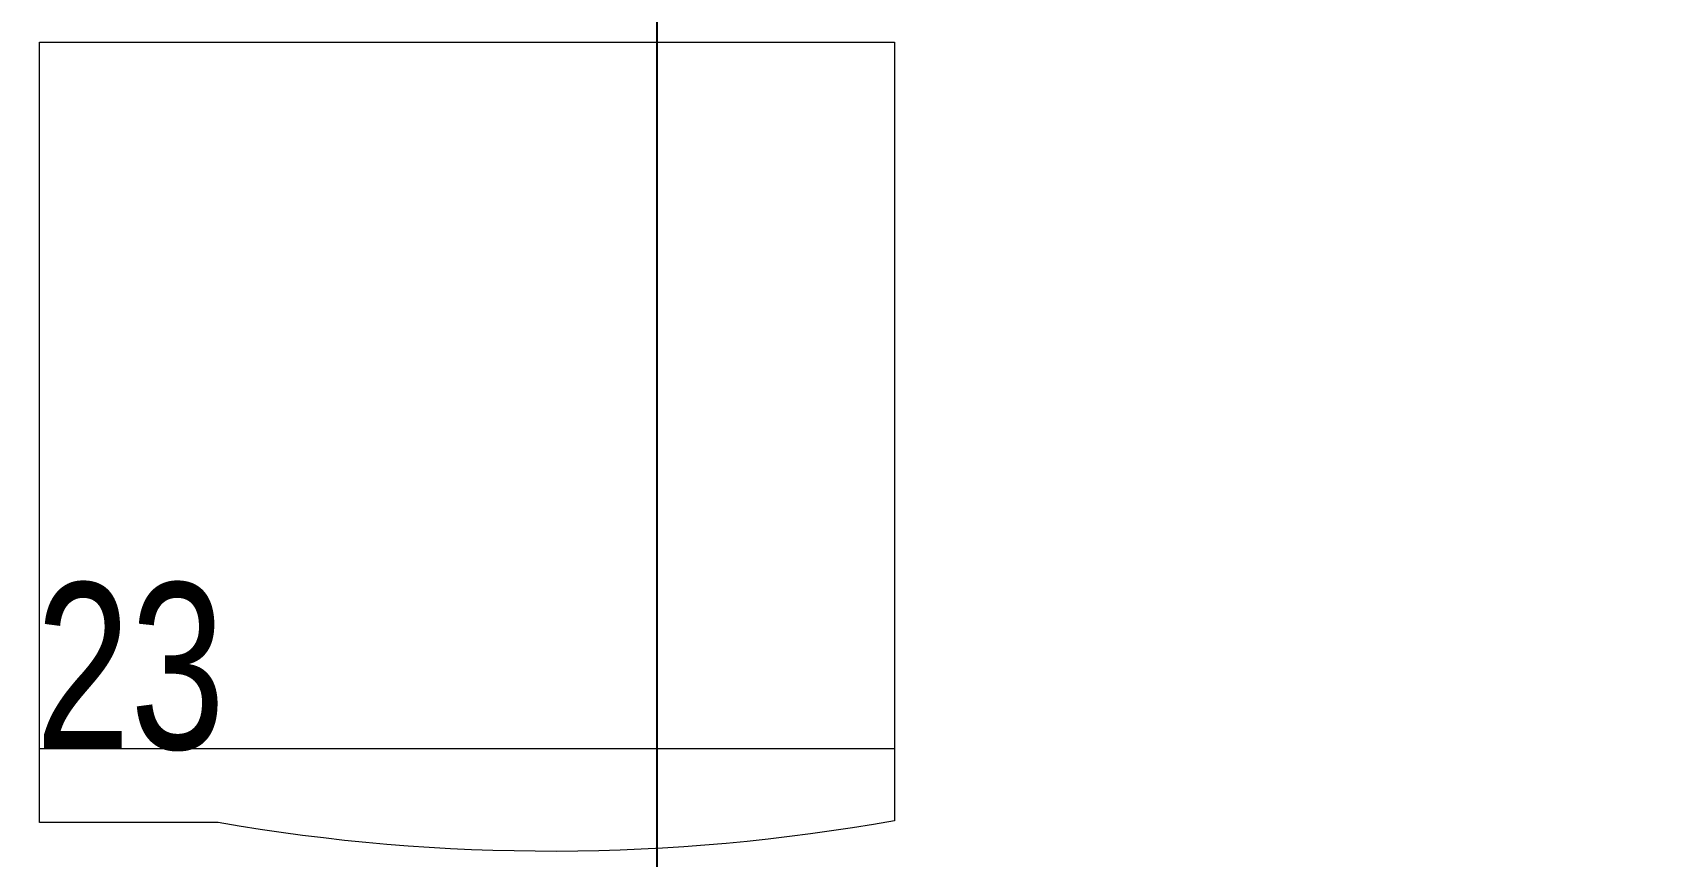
# Model space of a CAD drawing. Extents: x -509638 to 57327, y -29287 to 19916.
# Drawn here: x 21887 to 22750, y 8168 to 8601 of the extents above; entities that cross this region are included whole.
import ezdxf
from ezdxf import colors
from ezdxf.entities.mleader import LeaderData, LeaderLine
from ezdxf.math import Vec2, Vec3

# ---------------------------------------------------------------- set-up
doc = ezdxf.new("R2010")
doc.units = 0
doc.header["$LTSCALE"] = 0.25
doc.linetypes.add('DASHDOT', pattern=[25.4, 12.7, -6.35, 0, -6.35])
for name, color, linetype, lineweight in [('01-First Floor$0$72_EGR_EQP_TAG', 142, 'Continuous', 5), ('01-First Floor$0$LOADING', 253, 'Continuous', 5), ('E-LITE-CLNG-CNDT', 6, 'DASHDOT', 35), ('E-POWR-TEXT', 6, 'Continuous', 25)]:
    doc.layers.add(name, color=color, linetype=linetype, lineweight=lineweight)
doc.layers.add('01-First Floor$0$FALSE CEILING', color=251, linetype='Continuous')
doc.styles.add('01-First Floor$0$X3G_ENTITY_257CFD', font='swisscl.ttf', dxfattribs={"height": 200})
doc.styles.add('DC_Elc_Romans', font='elc_romans.shx', dxfattribs={"width": 0.7})

# ---------------------------------------------------------------- blocks, each defined once
blk = doc.blocks.new('01-First Floor$0$Dental Sterilizer')
at = {"layer": '01-First Floor$0$LOADING'}
for p, q in [((-40485.84, -32478.76, 0.1), (-40935.84, -32478.76, 0.1)), ((-40935.84, -32478.76, 0.1), (-40935.84, -32888.34, 0.1)), ((-40485.84, -32889.37, 0.1), (-40485.84, -32478.76, 0.1)), ((-40935.84, -32850.58, 0.1), (-40485.84, -32850.58, 0.1)), ((-40579.81, -32889.37, 0.1), (-40485.84, -32889.37, 0.1))]:
    blk.add_line(p, q, dxfattribs=at)
blk.add_arc((-40754.93, -31881.79, 0.1), 1022.68, 259.81089, 279.85951, dxfattribs=at)
blk = doc.blocks.new('01-First Floor')
at = {"layer": '01-First Floor$0$FALSE CEILING', "linetype": 'Continuous'}
blk.add_line((22215.56, 5110), (22215.56, 8610), dxfattribs=at)
at = {"layer": '01-First Floor$0$LOADING', "xscale": -1}
blk.add_blockref('01-First Floor$0$Dental Sterilizer', (-18595.33, 41074.78, -0.15), dxfattribs=at)
at = {"layer": '01-First Floor$0$72_EGR_EQP_TAG', "insert": (21938.24, 8311.57, -0.15), "char_height": 87.473, "attachment_point": 2, "style": '01-First Floor$0$X3G_ENTITY_257CFD'}
blk.add_mtext('23', dxfattribs=at)

msp = doc.modelspace()

# ---------------------------------------------------------------- block references
at = {"layer": 'E-LITE-CLNG-CNDT'}
msp.add_blockref('01-First Floor', (0, 0), dxfattribs=at)

# ---------------------------------------------------------------- leaders
at = {"layer": 'E-POWR-TEXT'}
ml = msp.add_multileader_mtext('Standard', dxfattribs=at)
ml.set_content('CABLE TRAY FOR\\PLOW CURRENT DATA\\PCABLES ', color=256, style='DC_Elc_Romans')
ml.set_leader_properties(color=45)
ml.build(insert=Vec2(0, 0))
ml.multileader.update_dxf_attribs({"dogleg_length": 2, "arrow_head_size": 200, "scale": 100})
ctx = ml.context
ctx.base_point, ctx.scale, ctx.char_height, ctx.arrow_head_size, ctx.landing_gap_size, ctx.plane_origin = Vec3(18126.88, 14096.14, 0), 100, 200, 200, 200, Vec3(23718.04, 13909.95, 0)
ctx.text_align_type = 2
notes = []
notes.append((ctx, [(1, (1, 1, 0), (20758.24, 14096.14, 0), (-1, 0), 84.69, [(2, [(24915.56, 6890, 0)], 0, [])])]))
ctx.mtext.insert, ctx.mtext.width, ctx.mtext.alignment, ctx.mtext.flow_direction = Vec3(20473.54, 14196.14, 0), 5291.7356, 3, 5
ml = msp.add_multileader_mtext('Standard', dxfattribs=at)
ml.set_content('CABLE TRAY  FOR POWER \\PFEEDER AND HOME RUN', color=256, style='DC_Elc_Romans')
ml.set_leader_properties(color=45)
ml.build(insert=Vec2(0, 0))
ml.multileader.update_dxf_attribs({"dogleg_length": 2, "arrow_head_size": 200, "scale": 100})
ctx = ml.context
ctx.base_point, ctx.scale, ctx.char_height, ctx.arrow_head_size, ctx.landing_gap_size, ctx.plane_origin = Vec3(16549.3, 11855.73), 100, 200, 200, 200, Vec3(22780.46, 11669.54)
ctx.text_align_type = 2
notes.append((ctx, [(1, (1, 1, 0), (19820.66, 11855.73), (-1, 0), 84.69, [(2, [(23365.56, 3890)], 0, [])])]))
ctx.mtext.insert, ctx.mtext.width, ctx.mtext.alignment, ctx.mtext.flow_direction = Vec3(19535.97, 11955.73), 5291.7356, 3, 5
for ctx, leaders in notes:
    for number, flags, end, landing, length, lines in leaders:
        leader = LeaderData()
        leader.index, (leader.has_last_leader_line, leader.has_dogleg_vector, leader.attachment_direction) = number, flags
        leader.last_leader_point, leader.dogleg_vector, leader.dogleg_length = Vec3(end), Vec3(landing), length
        for number, points, colour, breaks in lines:
            line = LeaderLine()
            line.index, line.vertices, line.color, line.breaks = number, Vec3.list(points), colors.encode_raw_color(colour), breaks
            leader.lines.append(line)
        ctx.leaders.append(leader)

doc.saveas('drawing.dxf')
